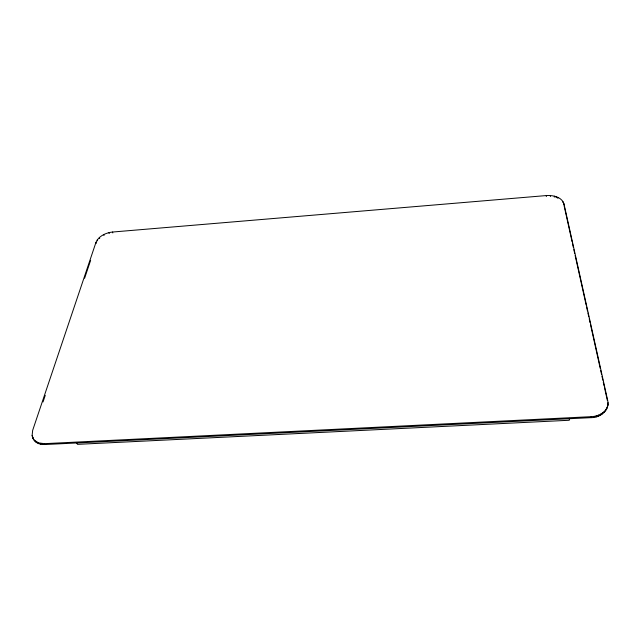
<?xml version="1.0" encoding="UTF-8"?>
<svg xmlns="http://www.w3.org/2000/svg" width="640" height="640" viewBox="0 0 640 640"><rect width="100%" height="100%" fill="white"/><g stroke="black" fill="none" stroke-linecap="round" stroke-linejoin="round"><path stroke-width="0.96" d="M33.176 438.736C35.312 443.096 40.408 444.832 44.992 444.528L591.12 417.648C600.12 417.84 609.936 410.32 607.736 400.616L563.944 203.776C561.6 196.792 552.848 195.112 546.36 195.56L112.464 232.04C105.896 232.768 98.664 236.008 95.96 242.416L32.664 430.352L32.104 435.648L33.72 439.6L32.496 437.256M607.792 405.496L608 402.568M546.32 196.552L546.36 195.56M550.376 196.536L550.424 195.544M554.304 197.168L554.352 196.176M556.128 197.712L556.184 196.72M557.832 198.4L557.888 197.408M562.8 202.328L562.856 201.336M563.944 203.776L563.88 204.768L563.464 203.528M569.416 418.344L569.256 420.264L77.472 444.352L76.496 442.632M591.12 417.648L591.232 416.672C598.432 416.44 606.776 412.296 607.92 404.504M593.672 417.392L593.792 416.408M596.136 416.88L596.248 415.896M598.456 416.112L598.568 415.128M600.592 415.12L600.712 414.136M602.504 413.904L602.632 412.92M604.168 412.504L604.296 411.52M605.552 410.928L605.68 409.944M606.624 409.216L606.752 408.232M607.376 407.392L607.504 406.408M43.032 401.944L45.256 395.336M84.6 278.24L90.632 260.304M34.672 440.928L34.128 440.056L38.472 442.88L44.456 443.664L591.232 416.672M35.344 441.208L35.888 442.072M36.8 442.152L37.336 443.016M32.104 435.648L33.04 438.12M38.472 442.88L39.008 443.752M40.32 443.384L40.856 444.248M42.328 443.648L42.864 444.512M44.456 443.664L44.992 444.528M95.96 242.416L96.336 243.304M97.232 239.96L97.608 240.848M99.328 237.616L99.704 238.504M103.68 234.616L104.048 235.504M108.888 232.64L109.256 233.528M112.464 232.04L112.824 232.928M564.096 205.744L572.104 241.8M572.536 243.752L573.408 247.648M573.84 249.592L574.704 253.496M575.136 255.44L586.176 305.136M586.608 307.088L587.472 310.984M587.912 312.936L588.776 316.832M589.208 318.776L590.072 322.68M590.504 324.624L600.248 368.472M600.68 370.424L601.544 374.32M601.976 376.272L602.848 380.168M603.28 382.112L604.144 386.016M604.576 387.96L607.392 400.632"/></g></svg>
